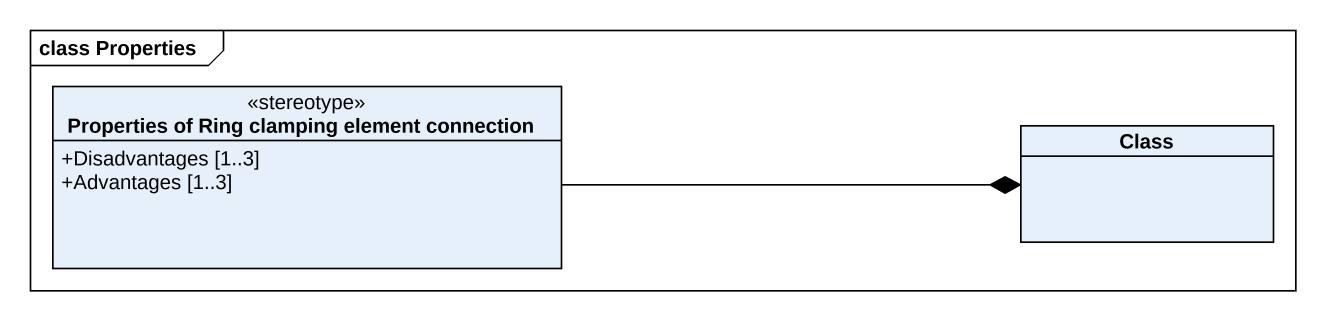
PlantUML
@startuml
mainframe class Properties
hide circle
hide empty members
skinparam classAttributeIconSize 0
class "Properties of Ring clamping element connection" as Properties_of_Ring_clamping <<stereotype>> {
  +Disadvantages [1..3]
  +Advantages [1..3]
}
class "Class" as Class_
Properties_of_Ring_clamping -right-* Class_
@enduml
